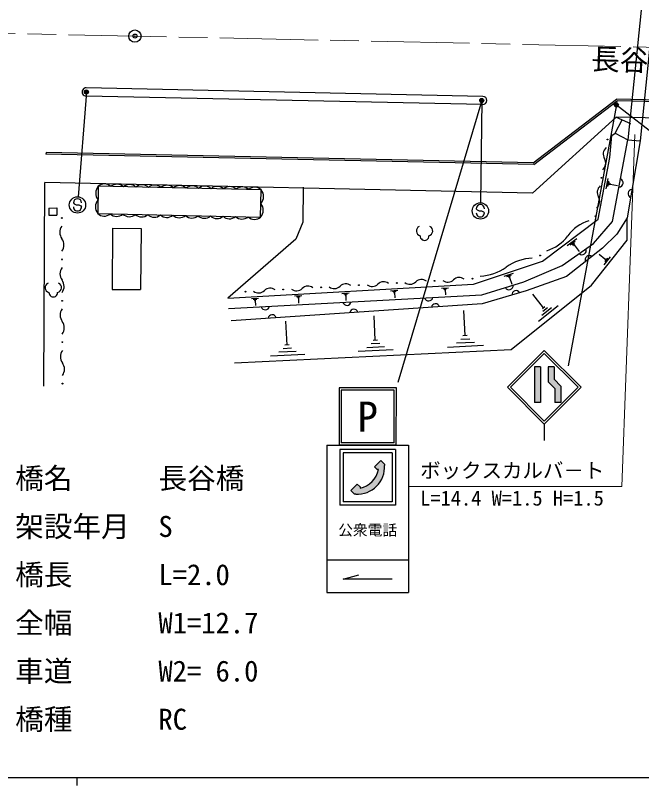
# Model space of a CAD drawing. Units: millimetres, scale not verified. Extents: x 40000 to 680000, y 20000 to 380000.
# Drawn here: x 260511 to 337024, y 204000 to 298155 of the extents above; entities that cross this region are included whole.
import ezdxf
from ezdxf.enums import TextEntityAlignment as Align

# ---------------------------------------------------------------- set-up
doc = ezdxf.new("R2010")
doc.units = ezdxf.units.MM
doc.header["$LTSCALE"] = 1000
doc.header["$PDMODE"] = 32
doc.header["$PDSIZE"] = 500
doc.linetypes.add('CHAIN', pattern=[18.5, 12, -1.5, 3.5, -1.5])
for name, color, linetype, lineweight in [('M-BGD', 7, 'Continuous', 25), ('M-BMK', 2, 'CHAIN', 13), ('M-BMK-SRVR', 3, 'Continuous', 25), ('M-STR-HTXT', 7, 'Continuous', 13), ('M-STR-STRC', 7, 'Continuous', 25), ('M-TTL-BAND', 7, 'Continuous', 25)]:
    doc.layers.add(name, color=color, linetype=linetype, lineweight=lineweight)
doc.styles.add('ＭＳ ゴシック', font='')
doc.styles.get('ＭＳ ゴシック').set_extended_font_data('MS Gothic')

msp = doc.modelspace()

# ---------------------------------------------------------------- hatches: boundary and pattern name
at = {"layer": 'M-STR-STRC'}
for points in [[(324673, 250825), (324673, 255188), (323923, 255188), (323923, 250825)], [(326423, 252533), (326423, 250825), (327173, 250825), (327173, 252844), (326340, 253677), (326340, 255188), (325590, 255188), (325590, 253866), (325590, 253666), (325590, 253366)], [(305625, 243148), (305625, 243308), (305173, 243761), (304381, 242969), (304720, 242629), (304880, 242629), (304872, 242590), (304861, 242540), (304848, 242491), (304835, 242442), (304821, 242393), (304807, 242345), (304791, 242296), (304775, 242248), (304757, 242201), (304739, 242153), (304720, 242106), (304701, 242060), (304680, 242013), (304659, 241967), (304637, 241922), (304614, 241876), (304590, 241831), (304565, 241787), (304540, 241743), (304514, 241700), (304487, 241656), (304460, 241614), (304431, 241572), (304402, 241530), (304373, 241489), (304342, 241448), (304311, 241408), (304279, 241369), (304247, 241330), (304213, 241292), (304180, 241254), (304145, 241217), (304110, 241180), (304074, 241144), (304038, 241109), (304001, 241074), (303963, 241040), (303925, 241007), (303886, 240974), (303847, 240942), (303807, 240911), (303766, 240880), (303725, 240850), (303684, 240821), (303642, 240793), (303599, 240765), (303556, 240738), (303513, 240712), (303469, 240687), (303424, 240662), (303380, 240638), (303335, 240615), (303289, 240593), (303243, 240571), (303197, 240550), (303150, 240530), (303103, 240511), (303056, 240493), (303008, 240476), (302960, 240459), (302912, 240443), (302864, 240428), (302815, 240414), (302766, 240401), (302717, 240389), (302667, 240377), (302618, 240367), (302618, 240527), (302278, 240866), (301486, 240074), (301939, 239621), (302099, 239621), (302157, 239619), (302216, 239617), (302274, 239616), (302332, 239617), (302391, 239618), (302449, 239621), (302507, 239624), (302566, 239628), (302624, 239634), (302682, 239640), (302740, 239648), (302798, 239656), (302855, 239666), (302913, 239676), (302970, 239688), (303027, 239700), (303084, 239714), (303141, 239728), (303197, 239744), (303253, 239760), (303309, 239777), (303364, 239796), (303419, 239815), (303474, 239835), (303529, 239857), (303583, 239879), (303636, 239902), (303689, 239926), (303742, 239951), (303795, 239977), (303846, 240004), (303898, 240032), (303949, 240060), (303999, 240090), (304049, 240120), (304098, 240151), (304147, 240183), (304196, 240216), (304243, 240250), (304290, 240285), (304337, 240320), (304382, 240356), (304428, 240394), (304472, 240431), (304516, 240470), (304559, 240509), (304602, 240549), (304644, 240590), (304685, 240632), (304725, 240674), (304764, 240717), (304803, 240761), (304841, 240805), (304879, 240850), (304915, 240896), (304951, 240942), (304986, 240989), (305020, 241036), (305053, 241084), (305085, 241133), (305117, 241182), (305148, 241232), (305177, 241282), (305206, 241333), (305234, 241384), (305261, 241436), (305288, 241488), (305313, 241541), (305337, 241594), (305361, 241647), (305383, 241701), (305405, 241755), (305425, 241810), (305445, 241865), (305464, 241920), (305482, 241976), (305498, 242032), (305514, 242088), (305529, 242145), (305543, 242202), (305555, 242259), (305567, 242316), (305578, 242373), (305588, 242431), (305597, 242489), (305604, 242546), (305611, 242605), (305617, 242663), (305622, 242721), (305625, 242779), (305628, 242838), (305630, 242896), (305630, 242954), (305630, 243013), (305629, 243071), (305626, 243130)]]:
    msp.add_hatch(color=256, dxfattribs=at).paths.add_polyline_path(points)

# ---------------------------------------------------------------- linework, layer by layer
at = {"layer": 'M-BGD'}
for p, q in [((336968, 298804), (335358, 282953)), ((338477, 298819), (336851, 282802)), ((317622, 288258), (269172, 289301)), ((317601, 287259), (269150, 288301)), ((323792, 280124), (333962, 287907)), ((323858, 279922), (334028, 287705)), ((341284, 287749), (333962, 287907)), ((341279, 287549), (334028, 287705)), ((323713, 276425), (333915, 285707)), ((333810, 283760), (334648, 285385)), ((333915, 285707), (335683, 284930)), ((344561, 285478), (333915, 285707)), ((333128, 280780), (333389, 283456)), ((333389, 283456), (333810, 283760)), ((333810, 283760), (335358, 282953)), ((335358, 282953), (336851, 282802)), ((264250, 281405), (264246, 281205)), ((323858, 279922), (264246, 281205)), ((323792, 280124), (264250, 281405)), ((331727, 273246), (333128, 280780)), ((332696, 276960), (332933, 278234)), ((332883, 277255), (333001, 277892)), ((263972, 252835), (264101, 277708)), ((323713, 276425), (264101, 277708)), ((270641, 277267), (270569, 273933)), ((290550, 276838), (270641, 277267)), ((290478, 273504), (290550, 276838)), ((295662, 277139), (295613, 272878)), ((333040, 277390), (333099, 277709)), ((333182, 277446), (333212, 277605)), ((333197, 277526), (334088, 277360)), ((264584, 274608), (265583, 274613)), ((264584, 274608), (264589, 273735)), ((265583, 274613), (265587, 273740)), ((264589, 273735), (265587, 273740)), ((270569, 273933), (290478, 273504)), ((324919, 268096), (331727, 273246)), ((272388, 272126), (272347, 264658)), ((272388, 272126), (275858, 272107)), ((295613, 272878), (294777, 270797)), ((275858, 272107), (275816, 264639)), ((294777, 270797), (286472, 263600)), ((327931, 270007), (329096, 270888)), ((328311, 270111), (328893, 270552)), ((328544, 270105), (328835, 270325)), ((328705, 270043), (328851, 270154)), ((328778, 270099), (329394, 269284)), ((332524, 268373), (331847, 268913)), ((333199, 268625), (332428, 267659)), ((332572, 268434), (332476, 268313)), ((332910, 268461), (332524, 267978)), ((332717, 268417), (332524, 268175)), ((316493, 265316), (324919, 268096)), ((320222, 266266), (321357, 266641)), ((320543, 266246), (321110, 266433)), ((320722, 266180), (321006, 266273)), ((320831, 266089), (320972, 266136)), ((320901, 266113), (321164, 265318)), ((272347, 264658), (275816, 264639)), ((286472, 263600), (316493, 265316)), ((312571, 264819), (313432, 264868)), ((312791, 264745), (313222, 264770)), ((312904, 264665), (313119, 264678)), ((312962, 264582), (313070, 264589)), ((313016, 264586), (313051, 263983)), ((294627, 263853), (295512, 263903)), ((294853, 263777), (295296, 263802)), ((294969, 263695), (295190, 263707)), ((300399, 264177), (301308, 264229)), ((300631, 264100), (301086, 264126)), ((300750, 264015), (300977, 264028)), ((300812, 263927), (300925, 263934)), ((300869, 263931), (300905, 263294)), ((306355, 264504), (307253, 264555)), ((306585, 264427), (307034, 264452)), ((306702, 264343), (306926, 264356)), ((306763, 264257), (306875, 264263)), ((306819, 264260), (306855, 263631)), ((325051, 262416), (323715, 264084)), ((289340, 263534), (290216, 263584)), ((289564, 263459), (290002, 263484)), ((289678, 263377), (289897, 263390)), ((289738, 263293), (289848, 263299)), ((289793, 263296), (289828, 262683)), ((295029, 263610), (295140, 263616)), ((295085, 263613), (295120, 262994)), ((315453, 259006), (315302, 262098)), ((326815, 262655), (324432, 260747)), ((326029, 262416), (324837, 261462)), ((325200, 262535), (324902, 262297)), ((325540, 262416), (324944, 261939)), ((304481, 258444), (304335, 261446)), ((293713, 257855), (293570, 260787)), ((315729, 259019), (315176, 258992)), ((305038, 258042), (303966, 257989)), ((304749, 258457), (304213, 258431)), ((316600, 258176), (314391, 258068)), ((316026, 258591), (314922, 258537)), ((294800, 257069), (292707, 256967)), ((294257, 257462), (293210, 257411)), ((293974, 257868), (293451, 257843)), ((306687, 257262), (302400, 257053)), ((305595, 257639), (303451, 257534)), ((317726, 257788), (313308, 257572)), ((295868, 256701), (291680, 256497))]:
    msp.add_line(p, q, dxfattribs=at)
for points in [[(286551, 262316), (317504, 264001), (322646, 265567), (327335, 267573), (331138, 270252), (333485, 272971), (335358, 282953)], [(336851, 282802), (335267, 273402), (333997, 271405), (332261, 269685), (327840, 266226), (322923, 264479), (317540, 262888), (286861, 260827)], [(287270, 255678), (321073, 257326), (330887, 265186), (335267, 270678), (335267, 273402)]]:
    msp.add_lwpolyline(points, dxfattribs=at)
for centre in [(332851, 282980), (332122, 278300), (266179, 273392), (331393, 273620), (331393, 273620), (266201, 268329), (324616, 268804), (324616, 268804), (311731, 265704), (316354, 265968), (316354, 265968), (293239, 264647), (297862, 264911), (302485, 265175), (307108, 265439), (288616, 264382), (266222, 263267), (266244, 258204), (266265, 253142)]:
    msp.add_circle(centre, 50, dxfattribs=at)
for centre, radius, start, end in [((269161, 288801), 500, 88.76718, 268.76718), ((317612, 287759), 500, 268.76718, 88.76718), ((333393, 281192), 1061, 130.99977, 211.29434), ((331580, 280089), 1061, 310.99977, 31.29434), ((334257, 277692), 512, 272.05336, 66.6926), ((271632, 276411), 1308, 139.18694, 218.34742), ((271389, 276423), 1128, 45.98711, 131.54724), ((272921, 276390), 1128, 45.98711, 131.54724), ((274452, 276357), 1128, 45.98711, 131.54724), ((275983, 276324), 1128, 45.98711, 131.54724), ((277515, 276291), 1128, 45.98711, 131.54724), ((279046, 276258), 1128, 45.98711, 131.54724), ((280578, 276225), 1128, 45.98711, 131.54724), ((282109, 276192), 1128, 45.98711, 131.54724), ((283641, 276159), 1128, 45.98711, 131.54724), ((285172, 276126), 1128, 45.98711, 131.54724), ((286704, 276093), 1128, 45.98711, 131.54724), ((288235, 276060), 1128, 45.98711, 131.54724), ((289766, 276027), 1128, 45.98711, 131.54724), ((289524, 276026), 1308, 319.18694, 38.34742), ((332664, 276511), 1061, 130.99977, 211.29434), ((335881, 276373), 512, 93.11492, 247.75415), ((330851, 275409), 1061, 310.99977, 31.29434), ((271596, 274744), 1308, 139.18694, 218.34742), ((289488, 274359), 1308, 319.18694, 38.34742), ((271353, 274744), 1128, 225.98711, 311.54724), ((272884, 274711), 1128, 225.98711, 311.54724), ((274416, 274678), 1128, 225.98711, 311.54724), ((275947, 274645), 1128, 225.98711, 311.54724), ((277479, 274612), 1128, 225.98711, 311.54724), ((279010, 274579), 1128, 225.98711, 311.54724), ((280542, 274546), 1128, 225.98711, 311.54724), ((282073, 274513), 1128, 225.98711, 311.54724), ((283605, 274480), 1128, 225.98711, 311.54724), ((285136, 274447), 1128, 225.98711, 311.54724), ((286667, 274414), 1128, 225.98711, 311.54724), ((288199, 274381), 1128, 225.98711, 311.54724), ((289730, 274348), 1128, 225.98711, 311.54724), ((267234, 271631), 1297, 144.07639, 216.41037), ((310099, 271804), 599, 113.44836, 257.2818), ((310902, 271804), 599, 282.7182, 66.55164), ((332106, 268166), 5108, 107.39789, 143.39571), ((310501, 271187), 534, 176.52859, 3.47141), ((323903, 274259), 5108, 287.39789, 323.39571), ((265146, 270090), 1297, 324.07639, 36.41037), ((329744, 269408), 512, 227.84894, 22.48817), ((323878, 262689), 5795, 92.05949, 125.84172), ((330631, 268267), 512, 50.72257, 205.3618), ((267255, 266568), 1297, 144.07639, 216.41037), ((317092, 272084), 5795, 272.05949, 305.84172), ((265167, 265028), 1297, 324.07639, 36.41037), ((305496, 264606), 990, 51.64302, 134.89946), ((308721, 266273), 990, 231.64302, 314.89946), ((310119, 264870), 990, 51.64302, 134.89946), ((313344, 266537), 990, 231.64302, 314.89946), ((314742, 265134), 990, 51.64302, 134.89946), ((264737, 264885), 599, 113.44836, 257.2818), ((265540, 264885), 599, 282.7182, 66.55164), ((291627, 263813), 990, 51.64302, 134.89946), ((294852, 265480), 990, 231.64302, 314.89946), ((296250, 264077), 990, 51.64302, 134.89946), ((299475, 265744), 990, 231.64302, 314.89946), ((300873, 264342), 990, 51.64302, 134.89946), ((304098, 266008), 990, 231.64302, 314.89946), ((320821, 265129), 512, 209.61308, 4.25231), ((265139, 264268), 534, 176.52859, 3.47141), ((290229, 265216), 990, 231.64302, 314.89946), ((311009, 263760), 512, 195.79665, 350.43588), ((321683, 263995), 512, 29.13727, 183.7765), ((301024, 263217), 512, 195.79665, 350.43588), ((311847, 262393), 512, 16.52525, 171.16449), ((267277, 261506), 1297, 144.07639, 216.41037), ((291038, 262673), 512, 195.79665, 350.43588), ((301870, 261723), 512, 16.52525, 171.16449), ((291892, 261052), 512, 16.52525, 171.16449), ((265189, 259966), 1297, 324.07639, 36.41037), ((267298, 256443), 1297, 144.07639, 216.41037), ((265210, 254903), 1297, 324.07639, 36.41037)]:
    msp.add_arc(centre, radius, start, end, dxfattribs=at)
at = {"layer": 'M-BMK'}
msp.add_line((574921, 289173), (199254, 297257), dxfattribs=at)
at = {"layer": 'M-BMK-SRVR'}
msp.add_circle((275114, 295625), 750, dxfattribs=at)
msp.add_point((275114, 295625), dxfattribs=at)
at = {"layer": 'M-STR-HTXT'}
for p in [(336179, 283613), (308593, 240561)]:
    msp.add_line(p, (334593, 240561), dxfattribs=at)
at = {"layer": 'M-STR-STRC'}
for p, q in [((269183, 288790), (268173, 275976)), ((317489, 287758), (307258, 253298)), ((317489, 287758), (317338, 275254)), ((333941, 287219), (328058, 255306)), ((333941, 287219), (339193, 283144)), ((267598, 275250), (267704, 275114)), ((267704, 275114), (267949, 275002)), ((267949, 275002), (268249, 275000)), ((268249, 275000), (268494, 274861)), ((268494, 274861), (268594, 274743)), ((316829, 274526), (316935, 274389)), ((316935, 274389), (317180, 274278)), ((317180, 274278), (317481, 274275)), ((317481, 274275), (317726, 274136)), ((317726, 274136), (317825, 274018)), ((320632, 252688), (325132, 257188)), ((329632, 252688), (325132, 257188)), ((320986, 252688), (325132, 256835)), ((329278, 252688), (325132, 256835)), ((323923, 255188), (323923, 250825)), ((324673, 255188), (323923, 255188)), ((324673, 255188), (324673, 250825)), ((326340, 255188), (325590, 255188)), ((325590, 255188), (325590, 253866)), ((326340, 255188), (326340, 253677)), ((325590, 253866), (325590, 253666)), ((325590, 253666), (325590, 253366)), ((326423, 252533), (325590, 253366)), ((327173, 252844), (326340, 253677)), ((307056, 252616), (300056, 252616)), ((300056, 252616), (300056, 245616)), ((306781, 252341), (300331, 252341)), ((300331, 252341), (300331, 245891)), ((306780, 245891), (306781, 252341)), ((307055, 245617), (307056, 252616)), ((320632, 252688), (325132, 248188)), ((320986, 252688), (325132, 248542)), ((325132, 248188), (329632, 252688)), ((325132, 248542), (329278, 252688)), ((326423, 252533), (326423, 250825)), ((327173, 252844), (327173, 250825)), ((324673, 250825), (323923, 250825)), ((327173, 250825), (326423, 250825)), ((325132, 248188), (325132, 246188)), ((306780, 245891), (300331, 245891)), ((298556, 245616), (308556, 245616)), ((298556, 245616), (298556, 227616)), ((307056, 245616), (300056, 245616)), ((306956, 245091), (300156, 245091)), ((300156, 245091), (300156, 238291)), ((306956, 245091), (306956, 238291)), ((308556, 245616), (308556, 227616)), ((306556, 244691), (300556, 244691)), ((300556, 244691), (300556, 238691)), ((306556, 244691), (306556, 238691)), ((306956, 238291), (300156, 238291)), ((306556, 238691), (300556, 238691)), ((298556, 231616), (308556, 231616)), ((300556, 229231), (302488, 229749)), ((306556, 229231), (300556, 229231)), ((298556, 227616), (308556, 227616))]:
    msp.add_line(p, q, dxfattribs=at)
for points in [[(304880, 242629), (304720, 242629), (304381, 242969), (305173, 243761), (305625, 243308), (305625, 243148)], [(302099, 239621), (301939, 239621), (301486, 240074), (302278, 240866), (302618, 240527), (302618, 240367)]]:
    msp.add_lwpolyline(points, dxfattribs=at)
for centre, radius in [((269183, 288790), 250), ((269183, 288790), 200), ((269183, 288790), 150), ((269183, 288790), 100), ((269183, 288790), 50), ((269183, 288790), 20), ((317489, 287758), 250), ((317489, 287758), 200), ((317489, 287758), 150), ((317489, 287758), 100), ((317489, 287758), 50), ((317489, 287758), 20), ((333941, 287219), 250), ((333941, 287219), 200), ((333941, 287219), 150), ((333941, 287219), 100), ((333941, 287219), 50), ((333941, 287219), 20), ((268095, 274979), 1000), ((317326, 274254), 1000)]:
    msp.add_circle(centre, radius, dxfattribs=at)
for centre, radius, start, end in [((268098, 275247), 500, 359.55488, 179.55488), ((317329, 274522), 500, 359.55488, 179.55488), ((268094, 274747), 500, 179.55488, 359.55488), ((317325, 274022), 500, 179.55488, 359.55488), ((302283, 242964), 3347, 266.84068, 3.15932), ((302033, 243214), 2907, 281.60151, 348.39849)]:
    msp.add_arc(centre, radius, start, end, dxfattribs=at)
for p in [(269183, 288790), (317489, 287758), (333941, 287219)]:
    msp.add_point(p, dxfattribs=at)
at = {"layer": 'M-TTL-BAND'}
for p, q in [((40000, 205000), (579000, 205000)), ((268000, 205000), (268000, 204000))]:
    msp.add_line(p, q, dxfattribs=at)

# ---------------------------------------------------------------- texts
at = {"layer": 'M-STR-HTXT', "style": 'ＭＳ ゴシック'}
msp.add_text('長谷橋', height=2566, rotation=358.375, dxfattribs=at).set_placement((330807, 290785), align=Align.BOTTOM_LEFT)
for s, height, p in [('橋名\u3000\u3000\u3000長谷橋', 2566, (260483, 239516)), ('ボックスカルバ－ト', 1833, (309968, 241061)), ('架設年月\u3000S', 2566, (260483, 233625)), ('橋長\u3000\u3000\u3000L=2.0', 2566, (260483, 227734)), ('全幅\u3000\u3000\u3000W1=12.7', 2566, (260483, 221843)), ('車道\u3000\u3000\u3000W2= 6.0', 2566, (260483, 215952)), ('橋種\u3000\u3000\u3000RC', 2566, (260483, 210060))]:
    msp.add_text(s, height=height, dxfattribs=at).set_placement(p, align=Align.BOTTOM_LEFT)
msp.add_text('L=14.4 W=1.5 H=1.5', height=1833, dxfattribs=at).set_placement((309968, 240061), align=Align.TOP_LEFT)
at = {"layer": 'M-STR-STRC', "style": 'ＭＳ ゴシック'}
for s, height, p in [('P', 3666, (303556, 249116)), ('公衆電話', 1320, (303556, 235242))]:
    msp.add_text(s, height=height, dxfattribs=at).set_placement(p, align=Align.MIDDLE_CENTER)

doc.saveas('drawing.dxf')
